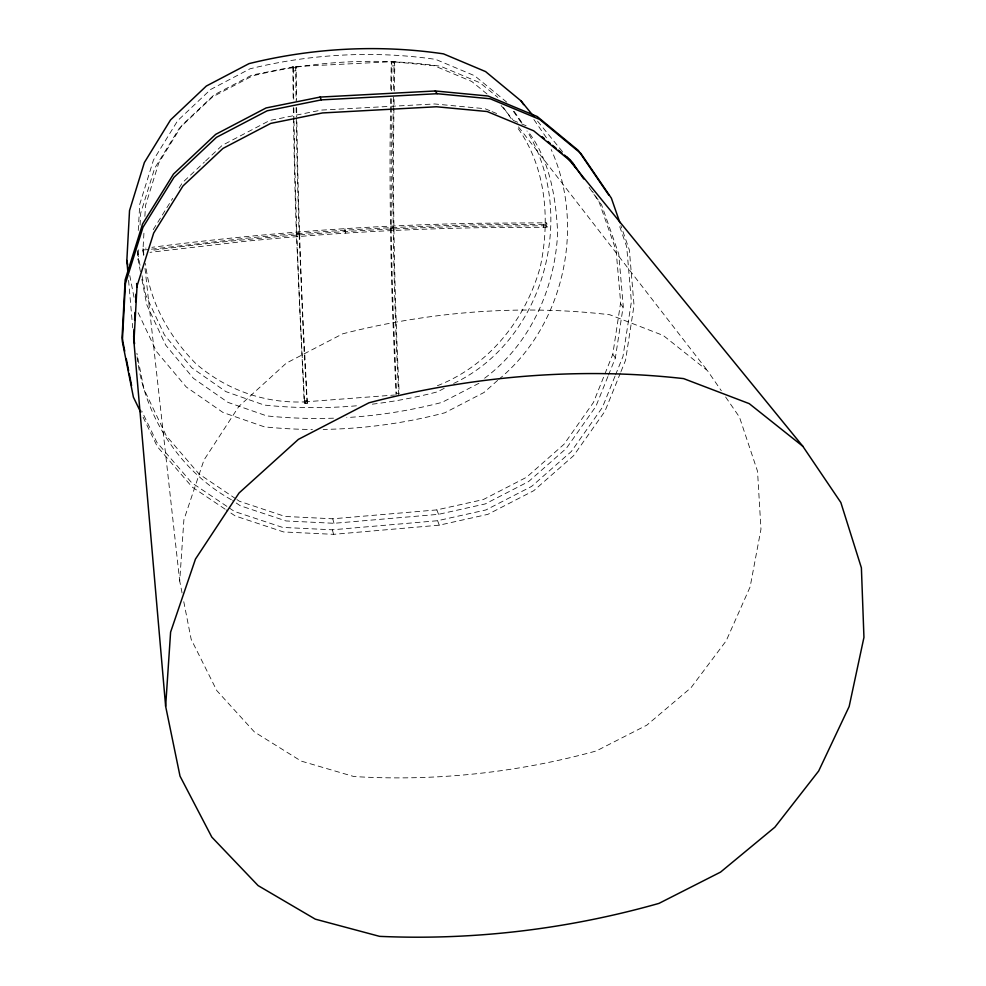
<?xml version="1.0" encoding="UTF-8"?>
<svg xmlns="http://www.w3.org/2000/svg" width="986" height="986" viewBox="0 0 986 986"><rect width="100%" height="100%" fill="white"/><g stroke="black" fill="none" stroke-linecap="round" stroke-linejoin="round"><path stroke-width="0.74" stroke-dasharray="4.93 3.7" d="M390.579 98.612L390.086 144.572A1192.974 272.962 84.7 0 0 390.518 227.261A1193.072 273.023 84.7 0 0 392.502 310.479L396.002 394.918M391.343 98.711L391.232 228.777A1191.864 273.134 84.7 0 0 393.217 311.933L396.582 393.747L399.207 393.55C394.375 294.802 392.379 195.894 394.154 97.035M393.377 96.924C391.652 196.214 393.734 295.541 398.627 394.72M543.569 227.285L543.619 224.34L547.094 224.118L547.045 227.051L543.569 227.285L479.27 227.717A2508.902 2018.034 14.1 0 0 345.618 233.152A2538.925 2054.43 14.8 0 0 245.317 241.299L149.983 252.342M547.045 227.051L546.121 225.757L546.17 222.811L478.74 223.255A2519.945 2021.805 13.9 0 0 344.927 228.666A2550.24 2058.571 14.6 0 0 244.491 236.776A2769.526 2319.06 20.8 0 0 151.906 247.326M390.715 89.406L391.306 61.724L392.009 65.939L391.454 91.057M393.5 89.258L394.117 61.588L292.83 66.715L293.199 100.399M394.252 90.909L394.819 65.791L394.117 61.588M143.919 233.214L142.97 250.062L143.82 257.691M138.274 230.453L139.729 204.324L153.483 159.966L177.69 120.649L210.671 89.455L250.037 68.798A447.336 400.501 -18.6 0 1 435.713 59.394L474.599 75.712L507.457 102.754M140.431 271.742L138.126 259.737L138.718 249.211M140.049 225.141L140.727 213.099L154.679 168.212L179.206 128.427L212.643 96.825L252.539 75.897A452.845 404.322 -18.7 0 1 440.643 66.272L479.997 82.75L497.807 97.404M144.88 216.353L145.484 205.618L158.783 162.887L182.127 125.037L213.913 94.989L251.837 75.096L294.124 66.654L294.592 67.714M182.065 592.98L179.711 581.037L183.889 519.819L203.966 460.055L238.908 406.368L286.347 363.107L342.697 333.823A630.547 510.921 -19.6 0 1 609.816 314.756L663.27 335.474L707.443 370.613L721.296 390.715M236.923 499.557L239.45 501.27L285.003 516.442L332.75 518.796L436.847 509.898L483.276 499.582L526.524 477.273L564.029 444.267L593.436 402.461L612.799 354.245L620.65 302.505L616.102 250.53L599.057 201.81L588.038 185.775M608.473 375.099L615.35 358.017L623.251 306.079L618.715 253.895L601.62 204.977L592.266 191.358M607.906 376.529L595.877 406.417L566.309 448.396L528.632 481.538L485.186 503.945L438.548 514.322L333.983 523.295L286.026 520.953L240.276 505.744L232.647 500.592M614.981 376.27L602.409 407.403L571.276 451.551L531.639 486.394L485.95 509.947L437.599 520.719L332.356 529.802L282.612 527.411L234.434 511.451L228.136 507.211M615.547 374.865L622.979 356.464L631.385 301.753L626.702 246.71L618.727 223.748M620.391 373.028L604.886 411.384L573.593 455.705L533.771 490.683L487.86 514.347L439.3 525.168L333.588 534.338L283.623 531.959L235.235 515.961L226.361 510.008M620.97 371.611L625.568 360.247L634.035 305.315L629.364 250.062L620.872 225.56M153.224 229.652L172.673 198.383M179.144 187.969L182.385 182.755L204.496 161.987M205.606 160.952L222.195 145.373L269.671 120.502L321.177 110.099L434.604 103.961L485.075 108.719L490.683 111.048M484.607 378.217C530.172 344.287 555.056 288.615 557.657 232.61C555.845 197.286 549.892 159.929 527.843 131.163M497.634 380.374L484.064 392.465L444.809 412.789A527.572 514.803 -72.4 0 1 323.174 429.415M498.768 379.363C564.078 325.59 585.82 226.41 551.186 149.527M437.39 385.723C488.797 365.707 525.809 319.39 540.279 266.861C550.361 219.816 546.17 166.733 517.034 127.046M444.205 388.336L437.464 391.836A507.605 495.354 -73.6 0 1 369.084 404.543M453.634 383.455C543.915 340.946 578.19 215.33 526.992 130.953M478.937 383.283L442.085 402.362A514.322 501.874 -72.1 0 1 346.702 417.559M143.056 248.546L143.352 252.958L147.05 252.724M307.151 400.575L307.238 403.348L304.575 403.557L304.489 400.772L307.151 400.575L302.924 318.244A1208.577 186.428 85.1 0 1 299.621 234.594A1208.479 186.391 85.1 0 1 297.365 151.511L296.786 117.975M293.458 117.938L294.062 150.045A1210.179 183.667 85.1 0 0 296.367 233.226L304.132 401.931L394.486 395.029M296.367 233.226L299.091 233.053A1209.674 186.305 85.1 0 1 296.835 149.897L296.268 117.79M390.518 227.261L393.204 227.088M304.489 400.772L300.237 318.429A1209.07 183.79 85.1 0 1 296.885 234.767L299.621 234.594M391.232 228.777L393.932 228.604M292.83 66.715L293.298 67.775L296.145 67.627L296.539 100.461M391.96 62.771L394.77 62.623M293.692 99.155L293.397 70.955L296.256 70.819M392.009 65.939L394.819 65.791M543.619 224.34L479.282 224.783A2514.744 2018.071 13.9 0 0 345.556 230.194A2544.903 2054.627 14.7 0 0 245.181 238.316L146.852 249.704L143.155 249.939L143.007 248.546A2769.526 2319.06 20.8 0 1 146.002 248.102M546.121 225.757L478.728 226.201A2514.078 2021.756 14 0 0 345.001 231.624A2544.237 2058.374 14.7 0 0 244.627 239.758A2762.871 2317.507 21 0 0 150.624 250.53M492.088 111.64L499.113 114.549M513.151 120.366L520.164 123.287M521.569 123.866L528.595 126.775M226.879 506.36L191.58 482.635L156.922 442.418L141.688 410.891M225.104 509.158L192.171 487.059L157.366 446.707L142.724 416.437M231.377 499.742C178.971 470.679 143.82 414.896 136.943 355.712M235.666 498.706L198.987 473.933L166.326 435.837L143.919 389.162L136.881 353.271M486.998 93.978L471.739 81.456L434.259 65.766L392.576 61.662L393.241 62.71M501.085 105.551L512.843 119.602M537.567 121.155L563.807 153.298M518.476 126.874L707.443 370.613M620.477 303.602L623.09 307.176M546.17 222.811L547.094 224.118M503.439 107.474L511.931 119.7M514.1 111.332L523.541 124.963M513.398 111.332L521.89 123.595M725.622 397.001L739.463 417.103L757.531 471.271L760.97 529.162L750.136 586.867L726.201 640.789L690.976 687.76L646.791 725.178L596.345 750.938A748.46 709.501 -43.2 0 1 353.814 776.524L301.149 761.081L254.425 731.982L216.809 690.619L191.161 639.273L183.532 600.449M533.894 119.54L546.725 138.176M612.799 354.245L615.35 358.017M138.163 312.722L156.552 351.632L186.218 386.956L223.009 412.493L264.433 426.864A527.572 514.803 -72.4 0 0 312.439 429.465M296.145 67.627L295.689 66.567L296.022 100.252M436.847 509.898L438.548 514.322M437.599 520.719L439.3 525.168M307.238 403.348L303.762 344.915L299.091 233.053M305.783 403.459L305.34 401.844C265.074 403.779 225.868 389.864 195.561 363.353C169.025 336.177 149.379 301.642 145.509 263.41M304.132 401.931L304.575 403.557M332.75 518.796L333.983 523.295M332.356 529.802L333.588 534.338M129.77 275.488L134.441 299.534M137.448 251.923L140.579 268.254M142.009 275.686L145.706 294.987L164.44 334.957L191.826 367.815L225.868 391.615L264.236 405.061A507.605 495.354 -73.6 0 0 358.46 405.628M141.873 279.248L146.766 304.773L165.722 345.162L193.453 378.341L227.902 402.35L266.75 415.907A514.322 501.874 -72.1 0 0 334.353 418.15M142.97 250.062L144.104 256.003M145.004 268.365L179.711 581.037M137.165 250.432L138.126 259.737M128.587 280.381L132.716 327.87M293.298 67.775L293.397 70.955M345.556 230.194L345.63 233.152M344.927 228.666L345.001 231.624M296.638 107.757L296.761 116.521M296.12 107.56L296.244 116.323M293.828 107.905L293.988 119.589M294.013 121.044L294.58 151.659A1208.972 183.753 85.1 0 0 296.885 234.767M293.31 107.708L293.434 116.484"/><path stroke-width="1.48" d="M127.921 272.715L126.849 260.464L129.523 210.597L144.363 162.542L170.553 119.91L206.333 86.041L249.039 63.622A464.492 414.847 -18.7 0 1 443.478 53.86L485.568 71.584L521.052 100.905L533.685 116.385M134.084 329.213L133.652 336.83L134.577 343.707M134.589 320.068L135.008 312.451M135.612 301.778L136.031 294.161M133.997 340.7L137.042 285.989L153.668 233.066L182.977 185.96L222.984 148.405L270.706 123.41L322.471 112.946L436.441 106.759L487.146 111.529L533.685 130.818L572.706 162.863L583.761 178.971M165.636 706.272L170.603 632.112L195.462 559.087L239.056 492.988L298.425 439.349L368.961 402.793A726.485 567.431 -19.8 0 1 683.618 378.612L749.237 403.644L802.789 446.239L840.836 502.503L861.394 567.825L863.946 637.387L849.156 706.518L818.688 770.99L774.873 827.192L720.556 872.105L658.968 903.386A879.5 821.005 -40.2 0 1 379.573 936.355L315.31 919.162L258.11 885.601L211.817 837.114L180.019 776.142L165.636 706.272L133.652 338.592M608.769 195.043L578.351 150.488L537.222 116.521L488.095 96.024L435.282 90.971L320.043 97.084L266.109 107.942L215.688 134.367L173.462 174.103L142.588 223.933L125.148 279.876L122.054 337.643L124.741 351.127M619.874 222.676L611.382 198.174L580.853 153.446L539.539 119.343L490.19 98.773L437.131 93.707L321.325 99.882L267.132 110.802L216.452 137.35L174.017 177.27L142.97 227.322L125.444 283.512L122.338 341.526L133.406 397.173L140.727 412.308M541.992 136.647L544.346 138.582M547.883 141.479L550.237 143.414M552.591 145.349L556.129 148.257M558.483 150.192L562.008 153.089M564.374 155.024L570.253 159.855L576.181 168.495M566.716 156.873L802.789 446.239M521.052 100.905L523.628 104.639M435.282 90.971L437.131 93.707M320.043 97.084L321.325 99.882M126.233 358.621L128.611 370.6M129.203 373.595L131.582 385.575M126.849 260.464L127.724 264.975M136.623 283.487L136.98 287.148"/></g></svg>
